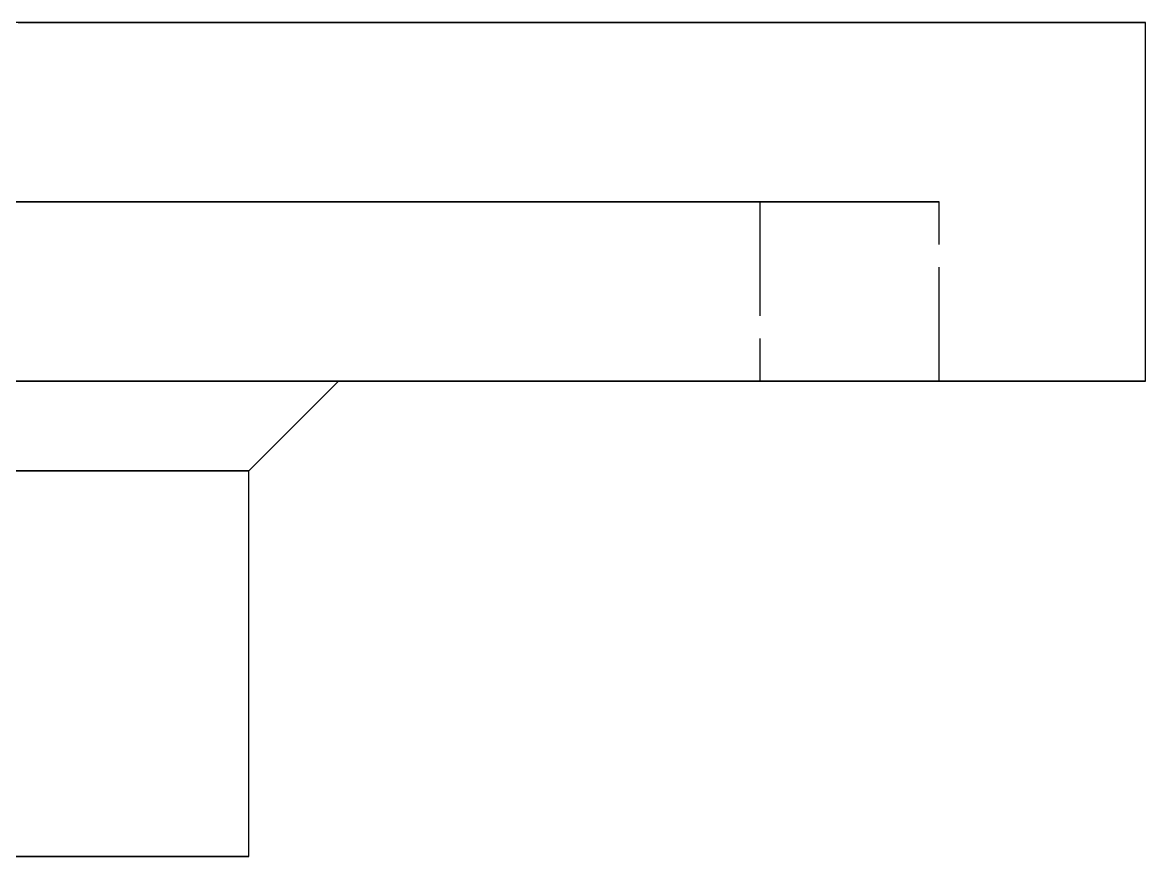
# Model space of a CAD drawing. Header units: millimetres. Extents: x -30 to 130, y -9 to 146.
# Drawn here: x 99.48 to 112, y 47.5 to 56.8 of the extents above; entities that cross this region are included whole.
import ezdxf

# ---------------------------------------------------------------- set-up
doc = ezdxf.new("R2010")
doc.units = ezdxf.units.MM
doc.linetypes.add('DASHED', pattern=[1.524, 1.27, -0.254])
doc.layers.add('HIDDEN', color=8, linetype='DASHED')
doc.layers.add('VISIBLE', color=7, linetype='CONTINUOUS')

msp = doc.modelspace()

# ---------------------------------------------------------------- linework, layer by layer
at = {"layer": 'HIDDEN'}
for points in [[(112, 56.8), (111.2381, 56.8), (110.47619, 56.8), (109.71429, 56.8), (108.95238, 56.8), (108.19048, 56.8), (107.42857, 56.8), (106.66667, 56.8), (105.90476, 56.8), (105.14286, 56.8), (104.38095, 56.8), (103.61905, 56.8), (102.85714, 56.8), (102.09524, 56.8), (101.33333, 56.8), (100.57143, 56.8), (99.80952, 56.8), (99.04762, 56.8)], [(107.7, 54.8), (107.0746, 54.8), (106.44921, 54.8), (105.82381, 54.8), (105.19841, 54.8), (104.57302, 54.8), (103.94762, 54.8), (103.32222, 54.8), (102.69683, 54.8), (102.07143, 54.8), (101.44603, 54.8), (100.82063, 54.8), (100.19524, 54.8), (99.56984, 54.8), (98.94444, 54.8)], [(107.7, 54.8), (107.0746, 54.8), (106.44921, 54.8), (105.82381, 54.8), (105.19841, 54.8), (104.57302, 54.8), (103.94762, 54.8), (103.32222, 54.8), (102.69683, 54.8), (102.07143, 54.8), (101.44603, 54.8), (100.82063, 54.8), (100.19524, 54.8), (99.56984, 54.8), (98.94444, 54.8)], [(99.25714, 54.8), (99.56984, 54.8), (99.88254, 54.8), (100.19524, 54.8), (100.50794, 54.8), (100.82063, 54.8), (101.13333, 54.8), (101.44603, 54.8), (101.75873, 54.8), (102.07143, 54.8), (102.38413, 54.8), (102.69683, 54.8), (103.00952, 54.8), (103.32222, 54.8), (103.63492, 54.8), (103.94762, 54.8), (104.26032, 54.8), (104.57302, 54.8), (104.88571, 54.8), (105.19841, 54.8), (105.51111, 54.8), (105.82381, 54.8), (106.13651, 54.8), (106.44921, 54.8), (106.7619, 54.8), (107.0746, 54.8), (107.3873, 54.8), (107.7, 54.8)], [(99.25714, 54.8), (99.56984, 54.8), (99.88254, 54.8), (100.19524, 54.8), (100.50794, 54.8), (100.82063, 54.8), (101.13333, 54.8), (101.44603, 54.8), (101.75873, 54.8), (102.07143, 54.8), (102.38413, 54.8), (102.69683, 54.8), (103.00952, 54.8), (103.32222, 54.8), (103.63492, 54.8), (103.94762, 54.8), (104.26032, 54.8), (104.57302, 54.8), (104.88571, 54.8), (105.19841, 54.8), (105.51111, 54.8), (105.82381, 54.8), (106.13651, 54.8), (106.44921, 54.8), (106.7619, 54.8), (107.0746, 54.8), (107.3873, 54.8), (107.7, 54.8)], [(99.36667, 54.8), (99.71111, 54.8), (100.05556, 54.8), (100.4, 54.8), (100.74444, 54.8), (101.08889, 54.8), (101.43333, 54.8), (101.77778, 54.8), (102.12222, 54.8), (102.46667, 54.8), (102.81111, 54.8), (103.15556, 54.8), (103.5, 54.8), (103.84444, 54.8), (104.18889, 54.8), (104.53333, 54.8), (104.87778, 54.8), (105.22222, 54.8), (105.56667, 54.8), (105.91111, 54.8), (106.25556, 54.8), (106.6, 54.8), (106.94444, 54.8), (107.28889, 54.8), (107.63333, 54.8), (107.97778, 54.8), (108.32222, 54.8), (108.66667, 54.8), (109.01111, 54.8), (109.35556, 54.8), (109.7, 54.8)], [(109.7, 54.8), (109.01111, 54.8), (108.32222, 54.8), (107.63333, 54.8), (106.94444, 54.8), (106.25556, 54.8), (105.56667, 54.8), (104.87778, 54.8), (104.18889, 54.8), (103.5, 54.8), (102.81111, 54.8), (102.12222, 54.8), (101.43333, 54.8), (100.74444, 54.8), (100.05556, 54.8), (99.36667, 54.8)], [(99.36667, 54.8), (99.71111, 54.8), (100.05556, 54.8), (100.4, 54.8), (100.74444, 54.8), (101.08889, 54.8), (101.43333, 54.8), (101.77778, 54.8), (102.12222, 54.8), (102.46667, 54.8), (102.81111, 54.8), (103.15556, 54.8), (103.5, 54.8), (103.84444, 54.8), (104.18889, 54.8), (104.53333, 54.8), (104.87778, 54.8), (105.22222, 54.8), (105.56667, 54.8), (105.91111, 54.8), (106.25556, 54.8), (106.6, 54.8), (106.94444, 54.8), (107.28889, 54.8), (107.63333, 54.8), (107.97778, 54.8), (108.32222, 54.8), (108.66667, 54.8), (109.01111, 54.8), (109.35556, 54.8), (109.7, 54.8)], [(109.7, 54.8), (109.01111, 54.8), (108.32222, 54.8), (107.63333, 54.8), (106.94444, 54.8), (106.25556, 54.8), (105.56667, 54.8), (104.87778, 54.8), (104.18889, 54.8), (103.5, 54.8), (102.81111, 54.8), (102.12222, 54.8), (101.43333, 54.8), (100.74444, 54.8), (100.05556, 54.8), (99.36667, 54.8)], [(107.7, 54.8), (107.7, 52.8)], [(107.7, 54.8), (107.7, 52.8)], [(109.7, 52.8), (109.7, 54.8)], [(109.7, 52.8), (109.7, 54.8)], [(107.7, 52.8), (107.0746, 52.8), (106.44921, 52.8), (105.82381, 52.8), (105.19841, 52.8), (104.57302, 52.8), (103.94762, 52.8), (103.32222, 52.8), (102.69683, 52.8), (102.07143, 52.8), (101.44603, 52.8), (100.82063, 52.8), (100.19524, 52.8), (99.56984, 52.8), (98.94444, 52.8)], [(107.7, 52.8), (107.0746, 52.8), (106.44921, 52.8), (105.82381, 52.8), (105.19841, 52.8), (104.57302, 52.8), (103.94762, 52.8), (103.32222, 52.8), (102.69683, 52.8), (102.07143, 52.8), (101.44603, 52.8), (100.82063, 52.8), (100.19524, 52.8), (99.56984, 52.8), (98.94444, 52.8)], [(112, 52.8), (111.2381, 52.8), (110.47619, 52.8), (109.71429, 52.8), (108.95238, 52.8), (108.19048, 52.8), (107.42857, 52.8), (106.66667, 52.8), (105.90476, 52.8), (105.14286, 52.8), (104.38095, 52.8), (103.61905, 52.8), (102.85714, 52.8), (102.09524, 52.8), (101.33333, 52.8), (100.57143, 52.8), (99.80952, 52.8), (99.04762, 52.8)], [(103, 52.8), (102.52381, 52.8), (102.04762, 52.8), (101.57143, 52.8), (101.09524, 52.8), (100.61905, 52.8), (100.14286, 52.8), (99.66667, 52.8), (99.19048, 52.8)], [(99.25714, 52.8), (99.56984, 52.8), (99.88254, 52.8), (100.19524, 52.8), (100.50794, 52.8), (100.82063, 52.8), (101.13333, 52.8), (101.44603, 52.8), (101.75873, 52.8), (102.07143, 52.8), (102.38413, 52.8), (102.69683, 52.8), (103.00952, 52.8), (103.32222, 52.8), (103.63492, 52.8), (103.94762, 52.8), (104.26032, 52.8), (104.57302, 52.8), (104.88571, 52.8), (105.19841, 52.8), (105.51111, 52.8), (105.82381, 52.8), (106.13651, 52.8), (106.44921, 52.8), (106.7619, 52.8), (107.0746, 52.8), (107.3873, 52.8), (107.7, 52.8)], [(99.25714, 52.8), (99.56984, 52.8), (99.88254, 52.8), (100.19524, 52.8), (100.50794, 52.8), (100.82063, 52.8), (101.13333, 52.8), (101.44603, 52.8), (101.75873, 52.8), (102.07143, 52.8), (102.38413, 52.8), (102.69683, 52.8), (103.00952, 52.8), (103.32222, 52.8), (103.63492, 52.8), (103.94762, 52.8), (104.26032, 52.8), (104.57302, 52.8), (104.88571, 52.8), (105.19841, 52.8), (105.51111, 52.8), (105.82381, 52.8), (106.13651, 52.8), (106.44921, 52.8), (106.7619, 52.8), (107.0746, 52.8), (107.3873, 52.8), (107.7, 52.8)], [(99.36667, 52.8), (99.71111, 52.8), (100.05556, 52.8), (100.4, 52.8), (100.74444, 52.8), (101.08889, 52.8), (101.43333, 52.8), (101.77778, 52.8), (102.12222, 52.8), (102.46667, 52.8), (102.81111, 52.8), (103.15556, 52.8), (103.5, 52.8), (103.84444, 52.8), (104.18889, 52.8), (104.53333, 52.8), (104.87778, 52.8), (105.22222, 52.8), (105.56667, 52.8), (105.91111, 52.8), (106.25556, 52.8), (106.6, 52.8), (106.94444, 52.8), (107.28889, 52.8), (107.63333, 52.8), (107.97778, 52.8), (108.32222, 52.8), (108.66667, 52.8), (109.01111, 52.8), (109.35556, 52.8), (109.7, 52.8)], [(109.7, 52.8), (109.01111, 52.8), (108.32222, 52.8), (107.63333, 52.8), (106.94444, 52.8), (106.25556, 52.8), (105.56667, 52.8), (104.87778, 52.8), (104.18889, 52.8), (103.5, 52.8), (102.81111, 52.8), (102.12222, 52.8), (101.43333, 52.8), (100.74444, 52.8), (100.05556, 52.8), (99.36667, 52.8)], [(99.36667, 52.8), (99.71111, 52.8), (100.05556, 52.8), (100.4, 52.8), (100.74444, 52.8), (101.08889, 52.8), (101.43333, 52.8), (101.77778, 52.8), (102.12222, 52.8), (102.46667, 52.8), (102.81111, 52.8), (103.15556, 52.8), (103.5, 52.8), (103.84444, 52.8), (104.18889, 52.8), (104.53333, 52.8), (104.87778, 52.8), (105.22222, 52.8), (105.56667, 52.8), (105.91111, 52.8), (106.25556, 52.8), (106.6, 52.8), (106.94444, 52.8), (107.28889, 52.8), (107.63333, 52.8), (107.97778, 52.8), (108.32222, 52.8), (108.66667, 52.8), (109.01111, 52.8), (109.35556, 52.8), (109.7, 52.8)], [(109.7, 52.8), (109.01111, 52.8), (108.32222, 52.8), (107.63333, 52.8), (106.94444, 52.8), (106.25556, 52.8), (105.56667, 52.8), (104.87778, 52.8), (104.18889, 52.8), (103.5, 52.8), (102.81111, 52.8), (102.12222, 52.8), (101.43333, 52.8), (100.74444, 52.8), (100.05556, 52.8), (99.36667, 52.8)], [(99.42857, 52.8), (99.66667, 52.8), (99.90476, 52.8), (100.14286, 52.8), (100.38095, 52.8), (100.61905, 52.8), (100.85714, 52.8), (101.09524, 52.8), (101.33333, 52.8), (101.57143, 52.8), (101.80952, 52.8), (102.04762, 52.8), (102.28571, 52.8), (102.52381, 52.8), (102.7619, 52.8), (103, 52.8)], [(102, 51.8), (101.55556, 51.8), (101.11111, 51.8), (100.66667, 51.8), (100.22222, 51.8), (99.77778, 51.8), (99.33333, 51.8)], [(102, 47.5), (101.55556, 47.5), (101.11111, 47.5), (100.66667, 47.5), (100.22222, 47.5), (99.77778, 47.5), (99.33333, 47.5)]]:
    msp.add_lwpolyline(points, dxfattribs=at)
at = {"layer": 'VISIBLE'}
for points in [[(99.42857, 56.8), (99.80952, 56.8), (100.19048, 56.8), (100.57143, 56.8), (100.95238, 56.8), (101.33333, 56.8), (101.71429, 56.8), (102.09524, 56.8), (102.47619, 56.8), (102.85714, 56.8), (103.2381, 56.8), (103.61905, 56.8), (104, 56.8), (104.38095, 56.8), (104.7619, 56.8), (105.14286, 56.8), (105.52381, 56.8), (105.90476, 56.8), (106.28571, 56.8), (106.66667, 56.8), (107.04762, 56.8), (107.42857, 56.8), (107.80952, 56.8), (108.19048, 56.8), (108.57143, 56.8), (108.95238, 56.8), (109.33333, 56.8), (109.71429, 56.8), (110.09524, 56.8), (110.47619, 56.8), (110.85714, 56.8), (111.2381, 56.8), (111.61905, 56.8), (112, 56.8)], [(112, 52.8), (112, 56.8)], [(99.42857, 52.8), (99.80952, 52.8), (100.19048, 52.8), (100.57143, 52.8), (100.95238, 52.8), (101.33333, 52.8), (101.71429, 52.8), (102.09524, 52.8), (102.47619, 52.8), (102.85714, 52.8), (103.2381, 52.8), (103.61905, 52.8), (104, 52.8), (104.38095, 52.8), (104.7619, 52.8), (105.14286, 52.8), (105.52381, 52.8), (105.90476, 52.8), (106.28571, 52.8), (106.66667, 52.8), (107.04762, 52.8), (107.42857, 52.8), (107.80952, 52.8), (108.19048, 52.8), (108.57143, 52.8), (108.95238, 52.8), (109.33333, 52.8), (109.71429, 52.8), (110.09524, 52.8), (110.47619, 52.8), (110.85714, 52.8), (111.2381, 52.8), (111.61905, 52.8), (112, 52.8)], [(102, 51.8), (103, 52.8)], [(99.33333, 51.8), (99.55556, 51.8), (99.77778, 51.8), (100, 51.8), (100.22222, 51.8), (100.44444, 51.8), (100.66667, 51.8), (100.88889, 51.8), (101.11111, 51.8), (101.33333, 51.8), (101.55556, 51.8), (101.77778, 51.8), (102, 51.8)], [(102, 47.5), (102, 51.8)], [(99.33333, 47.5), (99.55556, 47.5), (99.77778, 47.5), (100, 47.5), (100.22222, 47.5), (100.44444, 47.5), (100.66667, 47.5), (100.88889, 47.5), (101.11111, 47.5), (101.33333, 47.5), (101.55556, 47.5), (101.77778, 47.5), (102, 47.5)]]:
    msp.add_lwpolyline(points, dxfattribs=at)

doc.saveas('drawing.dxf')
